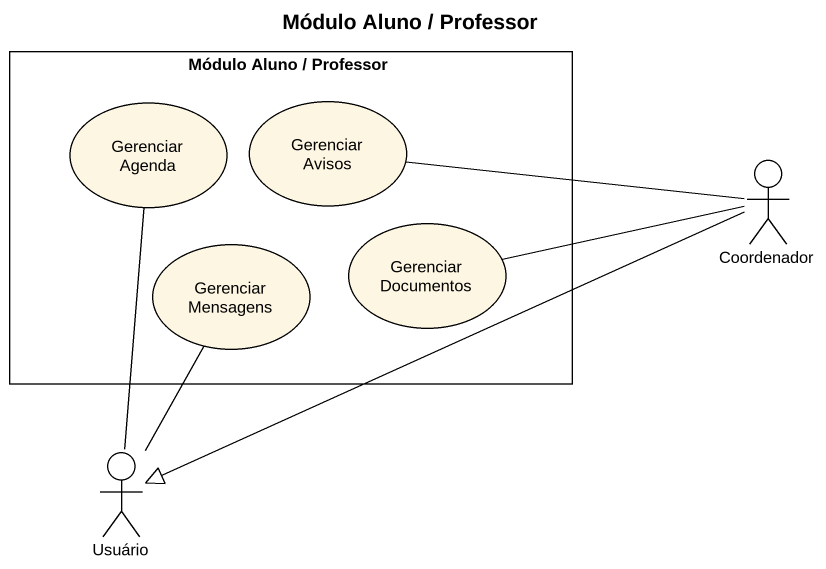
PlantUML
@startuml
title Módulo Aluno / Professor
rectangle "Módulo Aluno / Professor" as Módulo_Aluno_Professor {
  usecase "Gerenciar Agenda" as Gerenciar_Agenda
  usecase "Gerenciar Avisos" as Gerenciar_Avisos
  usecase "Gerenciar Mensagens" as Gerenciar_Mensagens
  usecase "Gerenciar Documentos" as Gerenciar_Documentos
}
actor Coordenador
actor Usuário
Coordenador -left- Gerenciar_Avisos
Coordenador -left- Gerenciar_Documentos
Coordenador -left-|> Usuário
Usuário -up- Gerenciar_Agenda
Usuário -up- Gerenciar_Mensagens
@enduml
